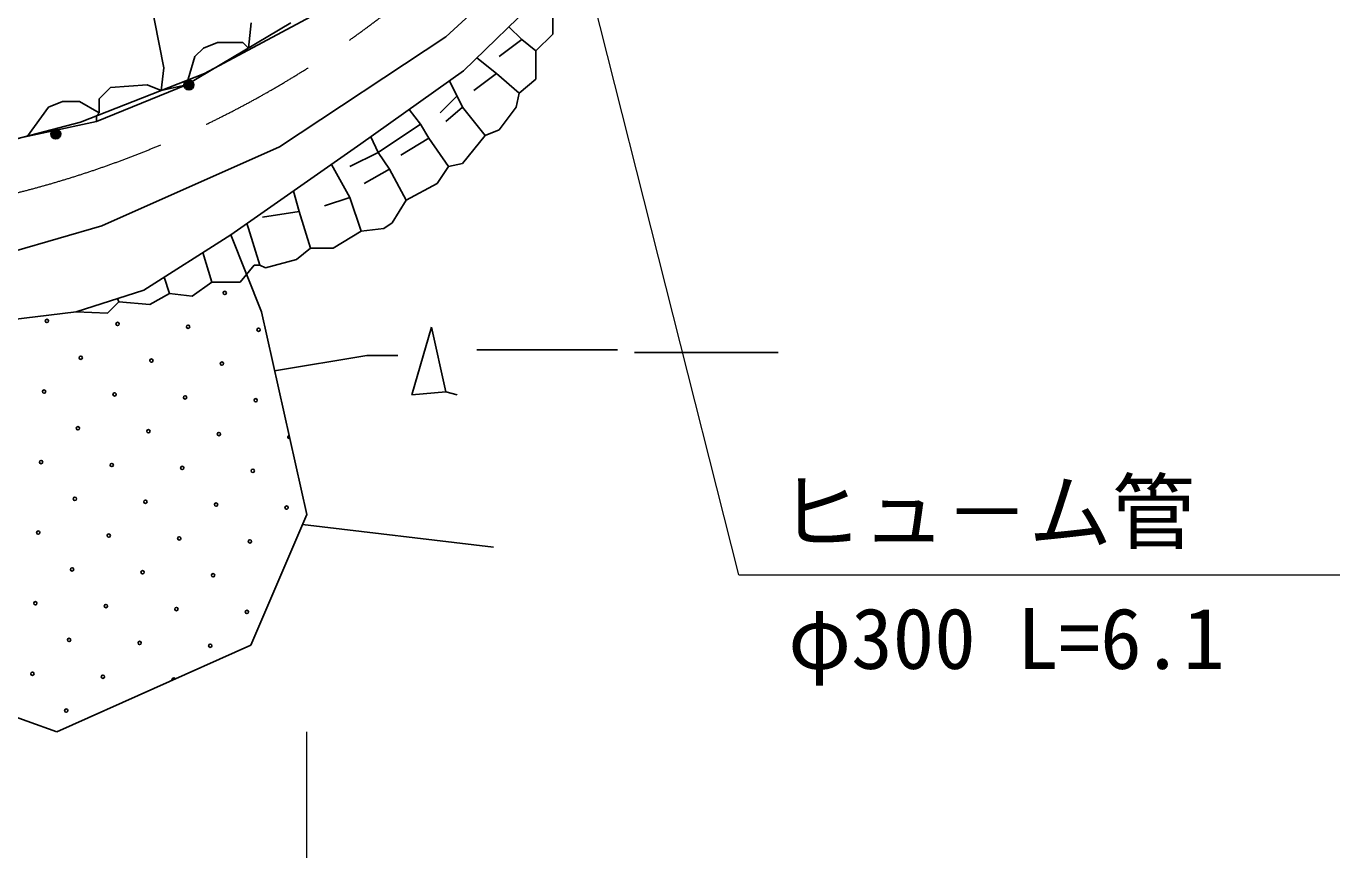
# Model space of a CAD drawing. Units: millimetres, scale not verified. Extents: x 2108 to 642108, y -210131 to 149869.
# Drawn here: x 435679 to 474916, y 31540 to 56280 of the extents above; entities that cross this region are included whole.
import ezdxf
from ezdxf.enums import TextEntityAlignment as Align

# ---------------------------------------------------------------- set-up
doc = ezdxf.new("R2010")
doc.units = ezdxf.units.MM
doc.header["$LTSCALE"] = 1000
doc.linetypes.add('CHAIN', pattern=[18.5, 12, -1.5, 3.5, -1.5])
for name, color, linetype, lineweight in [('M-BGD', 7, 'Continuous', 25), ('M-BMK', 2, 'CHAIN', 13), ('M-BMK-HTXT', 7, 'Continuous', 13)]:
    doc.layers.add(name, color=color, linetype=linetype, lineweight=lineweight)
doc.styles.add('ＭＳ ゴシック', font='')
doc.styles.get('ＭＳ ゴシック').set_extended_font_data('MS Gothic')

msp = doc.modelspace()

# ---------------------------------------------------------------- linework, layer by layer
at = {"layer": 'M-BGD'}
for p, q in [((448817, 54934), (453368, 59346)), ((448288, 55960), (450320, 57822)), ((439314, 57568), (439822, 55028)), ((451506, 56891), (451506, 56044)), ((440499, 54520), (443632, 56383)), ((442446, 56383), (442362, 55621)), ((450187, 56263), (450574, 55875)), ((441007, 55621), (441430, 55790)), ((441430, 55790), (442192, 55790)), ((442192, 55790), (442362, 55621)), ((443293, 52658), (448288, 55960)), ((450574, 55875), (449897, 55367)), ((450574, 55875), (450998, 55536)), ((451506, 56044), (450998, 55536)), ((440499, 54520), (440753, 55367)), ((440753, 55367), (441007, 55621)), ((449225, 55329), (449812, 54859)), ((450998, 55536), (450998, 54690)), ((439822, 55028), (439737, 54351)), ((445735, 52744), (448817, 54934)), ((448400, 54638), (448796, 53843)), ((449812, 54859), (449135, 54351)), ((449812, 54859), (450490, 54266)), ((450998, 54690), (450490, 54266)), ((437790, 53420), (440499, 54520)), ((437874, 54097), (438213, 54436)), ((438213, 54436), (439314, 54520)), ((439314, 54520), (439737, 54351)), ((440499, 54520), (439737, 54351)), ((448627, 54182), (448119, 53674)), ((450490, 54266), (450405, 53843)), ((436350, 53843), (435718, 52973)), ((436774, 54012), (436350, 53843)), ((437282, 54012), (436774, 54012)), ((437874, 53674), (437282, 54012)), ((437874, 53674), (437874, 54097)), ((447192, 53780), (447526, 53335)), ((448796, 53843), (448288, 53420)), ((448796, 53843), (449474, 52996)), ((450405, 53843), (449897, 53166)), ((431101, 51980), (437790, 53420)), ((437874, 53674), (437790, 53589)), ((437790, 53589), (437790, 53420)), ((447526, 53335), (446256, 52488)), ((447526, 53335), (447780, 52912)), ((449474, 52996), (448796, 52150)), ((449897, 53166), (449474, 52996)), ((437959, 50287), (443293, 52658)), ((441827, 50009), (445735, 52744)), ((446038, 52960), (446256, 52488)), ((447780, 52912), (446934, 52404)), ((447780, 52912), (448373, 52065)), ((446256, 52488), (445410, 52065)), ((446256, 52488), (446595, 51980)), ((444856, 52129), (445410, 51134)), ((446595, 51980), (445833, 51557)), ((446595, 51980), (447103, 51049)), ((448373, 52065), (448034, 51557)), ((448796, 52150), (448373, 52065)), ((448034, 51557), (447103, 51049)), ((443710, 51326), (443886, 50710)), ((445410, 51134), (444648, 50880)), ((445410, 51134), (445748, 50118)), ((447103, 51049), (446680, 50372)), ((443886, 50710), (442785, 50541)), ((443886, 50710), (444224, 49610)), ((435334, 49525), (437959, 50287)), ((442313, 50349), (442362, 50202)), ((446680, 50372), (446426, 50202)), ((439212, 48355), (441827, 50009)), ((442751, 47695), (441827, 50009)), ((442362, 50202), (442700, 49102)), ((445748, 50118), (444902, 49610)), ((446426, 50202), (445748, 50118)), ((440989, 49478), (441261, 48594)), ((444224, 49610), (443801, 49271)), ((444902, 49610), (444224, 49610)), ((442108, 48594), (442531, 49102)), ((442531, 49102), (442700, 49102)), ((442870, 49017), (442700, 49102)), ((443801, 49271), (442870, 49017)), ((439828, 48744), (439991, 48255)), ((437183, 47701), (439212, 48355)), ((441261, 48594), (440668, 48170)), ((441261, 48594), (442108, 48594)), ((438467, 48001), (438128, 47662)), ((438430, 48103), (438467, 48001)), ((439398, 47916), (438467, 48001)), ((439991, 48255), (439398, 47916)), ((440668, 48170), (439991, 48255)), ((433400, 47233), (437183, 47701)), ((438128, 47662), (437183, 47701)), ((444115, 41616), (442751, 47695)), ((447272, 45207), (447865, 47239)), ((447865, 47239), (448288, 45292)), ((445918, 46392), (443147, 45930)), ((446849, 46392), (445918, 46392)), ((449220, 46562), (453453, 46562)), ((453961, 46477), (458279, 46477)), ((448288, 45292), (447272, 45207)), ((448288, 45292), (448627, 45207)), ((442436, 37690), (444115, 41616)), ((443987, 41315), (449728, 40635)), ((436604, 35084), (442436, 37690)), ((434814, 35725), (436604, 35084))]:
    msp.add_line(p, q, dxfattribs=at)
msp.add_lwpolyline([(447738, 59073), (444520, 56719), (441039, 54860), (437317, 53393), (433433, 52380), (429577, 51844), (423628, 51788), (419689, 52073)], dxfattribs=at)
for centre, radius in [((440570, 54514), 149), ((440570, 54514), 132), ((440570, 54514), 115), ((440570, 54514), 96.8), ((440570, 54514), 79.5), ((440570, 54514), 58.5), ((440570, 54514), 40.5), ((440570, 54514), 23.2), ((440570, 54514), 4.5), ((436570, 53044), 149), ((436570, 53044), 132), ((436570, 53044), 115), ((436570, 53044), 96.8), ((436570, 53044), 79.5), ((436570, 53044), 58.5), ((436570, 53044), 40.5), ((436570, 53044), 23.2), ((436570, 53044), 4.5), ((441649, 48267), 49.8), ((436306, 47426), 49.8), ((438426, 47338), 49.8), ((440545, 47251), 49.8), ((442665, 47163), 49.8), ((437322, 46322), 49.8), ((439442, 46235), 49.8), ((441561, 46147), 49.8), ((436219, 45306), 49.8), ((438338, 45219), 49.8), ((440458, 45131), 49.8), ((442577, 45043), 49.8), ((437235, 44203), 49.8), ((439354, 44115), 49.8), ((441474, 44028), 49.8), ((436131, 43187), 49.8), ((438251, 43099), 49.8), ((440370, 43012), 49.8), ((442490, 42924), 49.8), ((437147, 42083), 49.8), ((439266, 41996), 49.8), ((441386, 41908), 49.8), ((443505, 41820), 49.8), ((436043, 41067), 49.8), ((438163, 40980), 49.8), ((440282, 40892), 49.8), ((442402, 40804), 49.8), ((437059, 39964), 49.8), ((439179, 39876), 49.8), ((441298, 39788), 49.8), ((435956, 38948), 49.8), ((438075, 38860), 49.8), ((440195, 38773), 49.8), ((442314, 38685), 49.8), ((436972, 37844), 49.8), ((439091, 37757), 49.8), ((441211, 37669), 49.8), ((435868, 36828), 49.8), ((437987, 36741), 49.8), ((436884, 35725), 49.8)]:
    msp.add_circle(centre, radius, dxfattribs=at)
for centre, start, end in [((443593, 43940), 101.8292, 283.4635), ((440107, 36653), 20.3336, 207.823)]:
    msp.add_arc(centre, 49.8, start, end, dxfattribs=at)
at = {"layer": 'M-BMK'}
msp.add_arc((428097, 80371), 30000, 269.8839, 324.7837, dxfattribs=at)
at = {"layer": 'M-BMK-HTXT'}
for p, q in [((457096, 39798), (452542, 57783)), ((457096, 39798), (476599, 39798)), ((444115, 27323), (444115, 35084))]:
    msp.add_line(p, q, dxfattribs=at)

# ---------------------------------------------------------------- texts
at = {"layer": 'M-BMK-HTXT', "style": 'ＭＳ ゴシック'}
for s, p in [('ヒュ－ム管', (458303, 40227)), ('φ300 L=6.1', (458577, 36425))]:
    msp.add_text(s, height=1833, dxfattribs=at).set_placement(p, align=Align.BOTTOM_LEFT)

doc.saveas('drawing.dxf')
